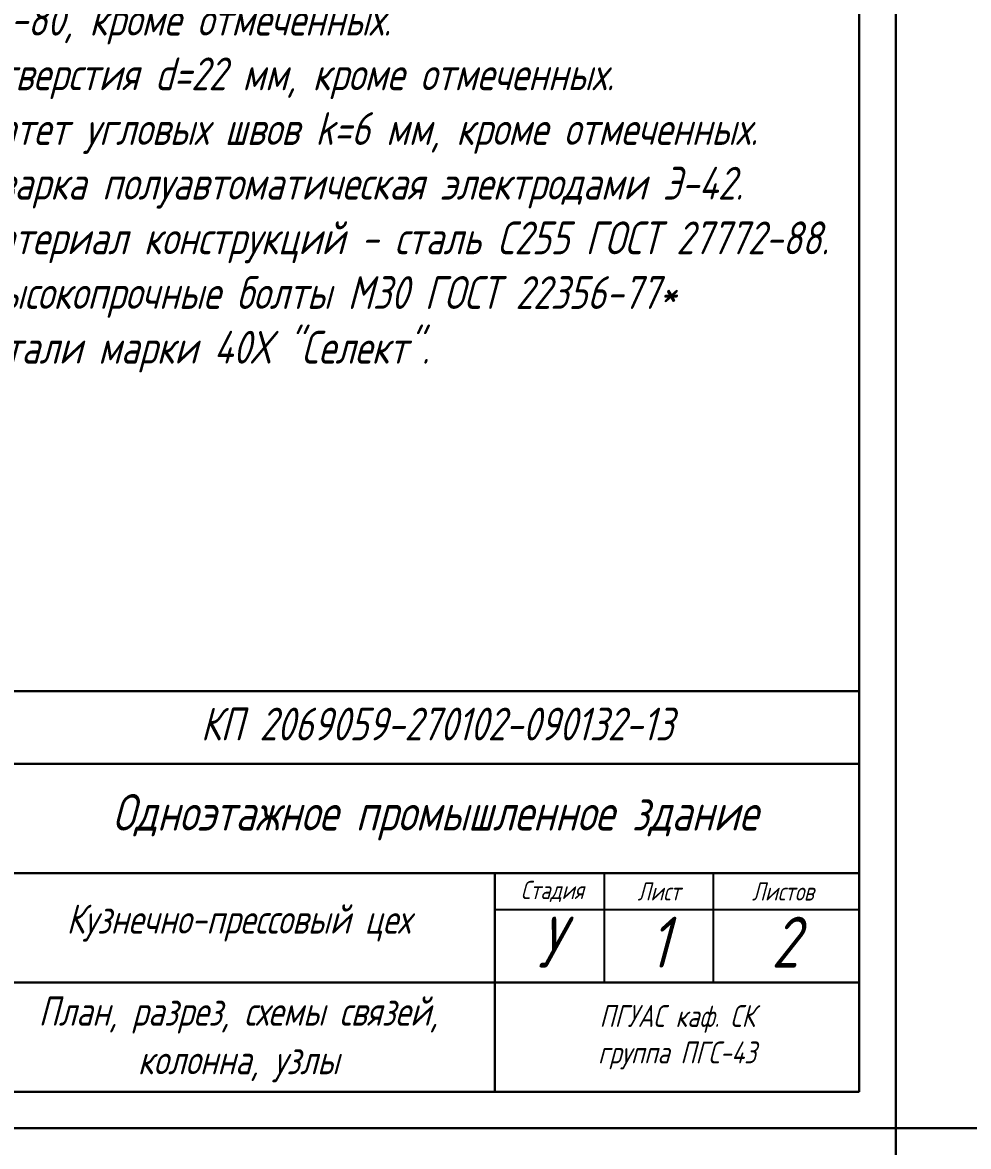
# Model space of a CAD drawing. Header units: millimetres. Extents: x 1665 to 4316, y 443 to 1647.
# Drawn here: x 2386.2 to 2516, y 1050.5 to 1204.7 of the extents above; entities that cross this region are included whole.
import ezdxf

# ---------------------------------------------------------------- set-up
doc = ezdxf.new("R2010")
doc.units = ezdxf.units.MM
doc.layers.get('0').update_dxf_attribs({"lineweight": 18})
doc.layers.add('заголовок', color=2, linetype='Continuous', lineweight=30)
doc.layers.add('Рамка', color=2, linetype='Continuous')
doc.styles.get("Standard").update_dxf_attribs({"font": 'romans.shx', "width": 0.75, "oblique": 15, "height": 1.5})

msp = doc.modelspace()

# ---------------------------------------------------------------- linework, layer by layer
at = {"lineweight": -2}
for p, q in [((2506.02, 1646.955), (2506.02, 1052.955)), ((2506.02, 1052.955), (2506.02, 1646.955)), ((2506.02, 1052.955), (1665.02, 1052.955)), ((1665.02, 1052.955), (2506.02, 1052.955)), ((3347.02, 1052.955), (2506.02, 1052.955)), ((2506.02, 1052.955), (2506.02, 458.955)), ((2506.02, 1052.955), (3347.02, 1052.955)), ((2506.02, 458.955), (2506.02, 1052.955))]:
    msp.add_line(p, q, dxfattribs=at)
at = {"lineweight": 30}
for p, q in [((2501.02, 1641.955), (2501.02, 1057.955)), ((2501.02, 1057.955), (1685.02, 1057.955))]:
    msp.add_line(p, q, dxfattribs=at)
at = {"layer": 'заголовок', "color": 0}
for p, q in [((2316.02, 1112.955), (2501.02, 1112.955)), ((2381.02, 1102.955), (2501.02, 1102.955)), ((2501.02, 1087.955), (2316.02, 1087.955)), ((2451.02, 1057.955), (2451.02, 1087.955)), ((2316.02, 1072.955), (2501.02, 1072.955))]:
    msp.add_line(p, q, dxfattribs=at)
at = {"layer": 'Рамка', "color": 0, "linetype": 'Continuous'}
for p, q in [((2466.02, 1087.955), (2466.02, 1072.955)), ((2481.02, 1072.955), (2481.02, 1087.955)), ((2451.02, 1082.955), (2501.02, 1082.955))]:
    msp.add_line(p, q, dxfattribs=at)

# ---------------------------------------------------------------- texts
for s, width, gutter_width, insert, char_height, attachment_point in [('  {\\H1.125x; Примечание:\\P1. Болты нормальной точности М20 ГОСТ 7798-80, кроме отмеченных.\\P2. Отверстия d=22 мм, кроме отмеченных.\\P3. Катет угловых швов k=6 мм, кроме отмеченных.\\P4. Сварка полуавтоматическая электродами Э-42.\\P5 Материал конструкций - сталь С255 ГОСТ 27772-88.\\P6. Высокопрочные болты М30 ГОСТ 22356-77* из стали марки 40Х "Селект".}', 118.0331, 7.5, (2374.298, 1222.389), 4, 1), ('КП 2069059-270102-090132-13', 120, 12.5, (2443.063, 1108.414), 4.5, 5), ('Одноэтажное промышленное здание', 120, 12.5, (2442.776, 1095.63), 5, 5), ('Стадия', 15, 12.5, (2458.883, 1085.455), 2.5, 5), ('Лист', 15, 12.5, (2473.52, 1085.455), 2.5, 5), ('Листов', 19.0496, 12.5, (2490.543, 1085.455), 2.5, 5), ('Кузнечно-прессовый цех', 62.87254, 12.5, (2415.799, 1081.118), 4, 5), ('У', 15, 12.5, (2458.52, 1078.491), 7, 5), ('1', 15, 12.5, (2473.52, 1078.491), 7, 5), ('2', 15, 12.5, (2490.821, 1078.491), 7, 5), ('План, разрез, схемы связей, колонна, узлы', 62.87254, 12.5, (2415.799, 1065.155), 4, 5), ('ПГУАС каф. СК\\Pгруппа ПГС-43', 50, 12.5, (2476.02, 1065.455), 3, 5)]:
    msp.add_mtext_dynamic_manual_height_columns(s, width=width, gutter_width=gutter_width, heights=[0], dxfattribs=dict(insert=insert, char_height=char_height, attachment_point=attachment_point))

doc.saveas('drawing.dxf')
